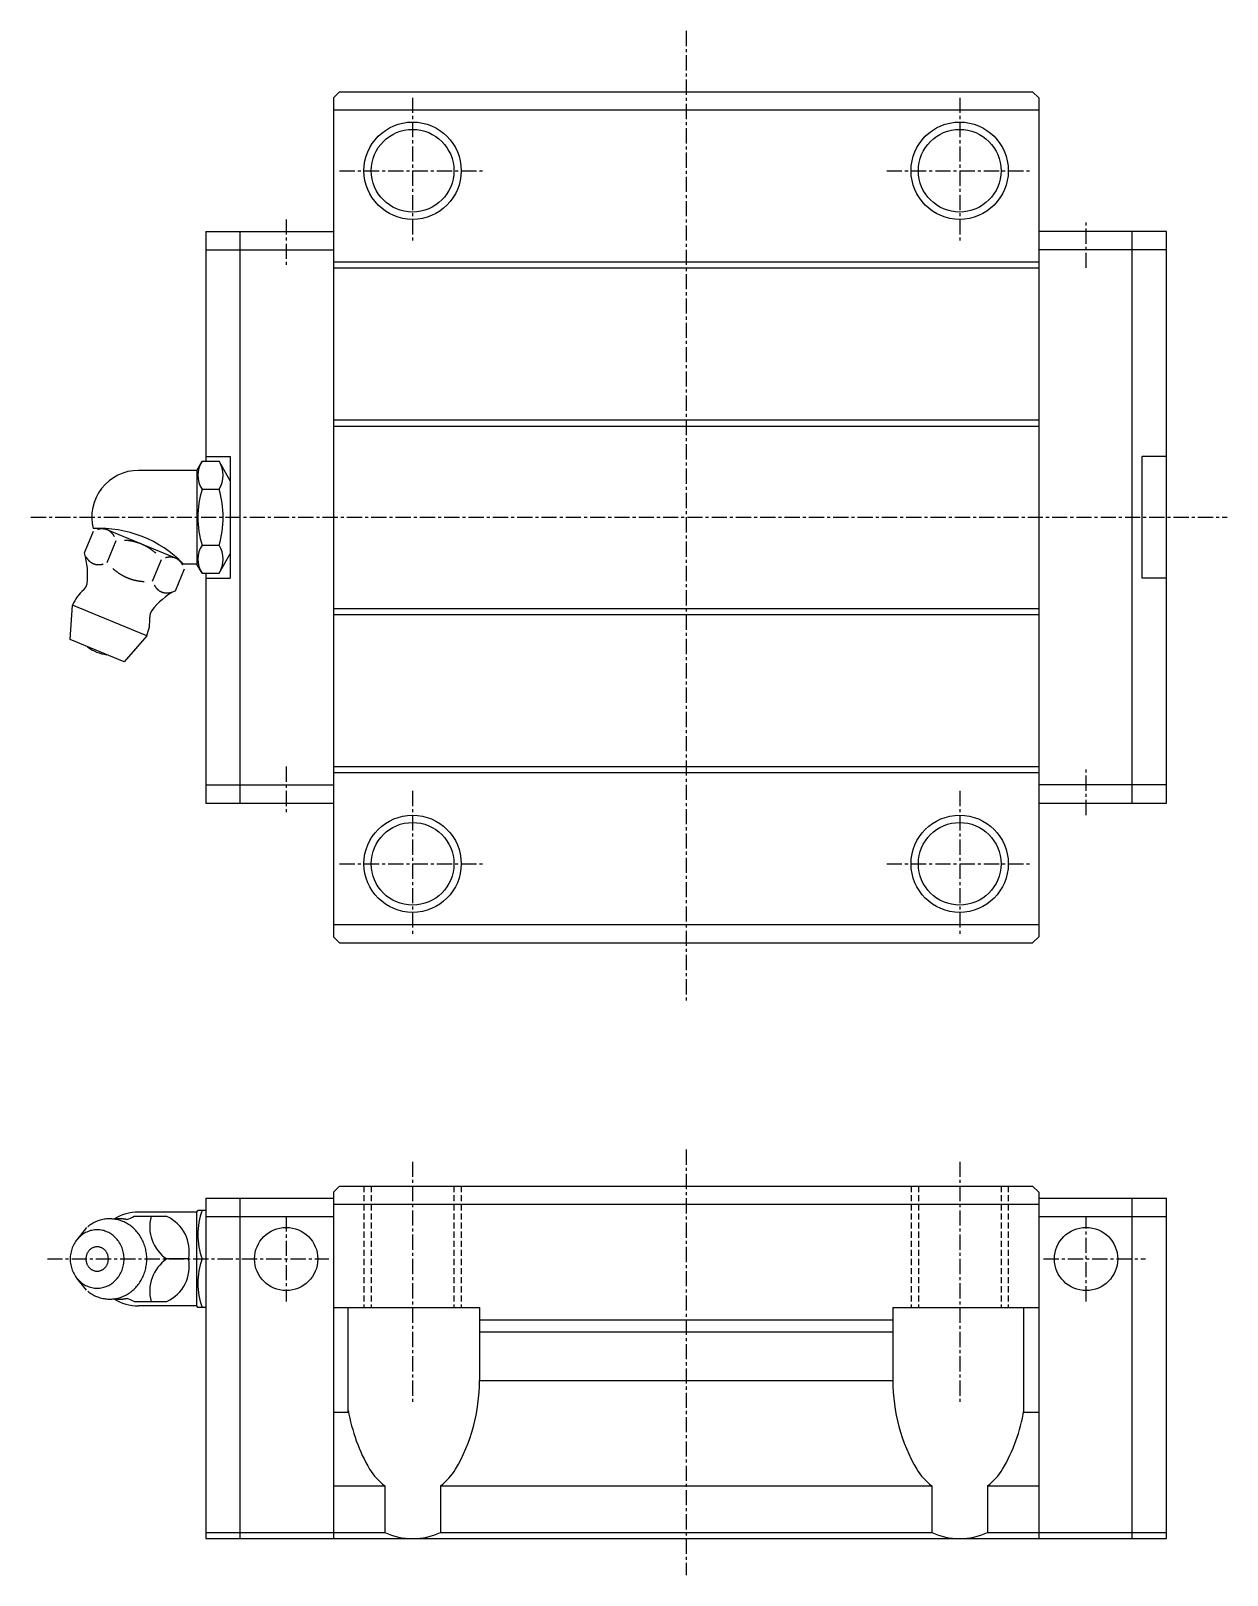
# Model space of a CAD drawing. Extents: x 10 to 219, y 10 to 161.
# Drawn here: x 120.6 to 219, y 34 to 161 of the extents above; entities that cross this region are included whole.
import ezdxf

# ---------------------------------------------------------------- set-up
doc = ezdxf.new("R2010")
doc.units = 0
doc.linetypes.add('CENTER', pattern=[2, 1.25, -0.25, 0.25, -0.25])
doc.linetypes.add('DASHED', pattern=[0.75, 0.5, -0.25])
doc.layers.get('0').update_dxf_attribs({"linetype": 'CONTINUOUS'})
doc.layers.add('CENTER', color=1, linetype='CENTER')

msp = doc.modelspace()

# ---------------------------------------------------------------- linework, layer by layer
at = {"color": 7, "linetype": 'CONTINUOUS'}
for p, q in [((145.5, 155.49996), (146.00004, 155.99998)), ((145.5, 155.49996), (145.5, 86.49998)), ((146.00004, 155.99998), (202.99992, 155.99998)), ((202.99992, 155.99998), (203.5, 155.49988)), ((203.5, 155.49988), (203.5, 86.50001)), ((145.5, 154.49998), (203.5, 154.49998)), ((135, 144.49998), (135, 125.59998)), ((135, 144.49998), (145.5, 144.49998)), ((137.79999, 144.49998), (137.79999, 97.49998)), ((213.99999, 144.49998), (203.49999, 144.49998)), ((211.2, 97.49998), (211.2, 144.49998)), ((213.99999, 97.49998), (213.99999, 144.49998)), ((135, 142.99998), (145.5, 142.99998)), ((213.99999, 142.99998), (203.49999, 142.99998)), ((145.5, 141.99998), (203.5, 141.99998)), ((145.5, 141.49998), (203.5, 141.49998)), ((145.5, 128.99998), (203.5, 128.99998)), ((145.5, 128.49998), (203.5, 128.49998)), ((135, 125.99998), (137, 125.99998)), ((137, 125.99998), (137, 115.99998)), ((213.99999, 125.99998), (211.99999, 125.99998)), ((211.99999, 115.99996), (211.99999, 125.99996)), ((134.24322, 124.84998), (129.4521, 124.84998)), ((134.24324, 124.84997), (134.67626, 125.59998)), ((134.24324, 124.84997), (134.24324, 117.14996)), ((134.67625, 125.59998), (136.07625, 125.59998)), ((137.00001, 123.99997), (136.07624, 125.59998)), ((134.67626, 123.29997), (136.07623, 123.29997)), ((124.99949, 118.06221), (125.74337, 119.8581)), ((132.77042, 117.51898), (126.6039, 120.07324)), ((126.87034, 117.28728), (127.61422, 119.08317)), ((134.67626, 118.69998), (136.07625, 118.69998)), ((130.61205, 115.73741), (131.35593, 117.5333)), ((134.24322, 117.14998), (133.14698, 117.14998)), ((134.67625, 116.39997), (134.24324, 117.14997)), ((136.07624, 116.39997), (137, 117.99998)), ((132.48291, 114.96248), (133.22679, 116.75837)), ((134.67624, 116.39998), (136.07625, 116.39998)), ((135, 116.39998), (135, 97.49998)), ((135, 115.99998), (137, 115.99998)), ((213.99999, 115.99998), (211.99999, 115.99998)), ((123.83436, 110.9377), (124.03611, 113.77659)), ((130.13371, 111.25087), (124.03611, 113.77658)), ((145.5, 113.49998), (203.5, 113.49998)), ((145.5, 112.99998), (203.5, 112.99998)), ((128.26898, 109.10081), (123.83436, 110.93769)), ((130.13371, 111.25088), (128.26898, 109.10082)), ((145.5, 100.49998), (203.5, 100.49998)), ((145.5, 99.99998), (203.5, 99.99998)), ((135, 98.99998), (145.5, 98.99998)), ((213.99999, 98.99998), (203.49999, 98.99998)), ((135, 97.49998), (145.5, 97.49998)), ((203.49999, 97.49996), (213.99999, 97.49996)), ((145.49997, 86.49999), (145.99999, 85.99999)), ((145.5, 87.49998), (203.5, 87.49998)), ((202.99996, 85.99999), (203.49996, 86.5)), ((146, 85.99998), (202.99996, 85.99998)), ((135.00002, 65), (135.00002, 37)), ((135.00002, 65), (145.5, 65)), ((137.80001, 65), (137.80001, 37)), ((145.49995, 65.49998), (145.99997, 65.99999)), ((145.5, 65.50001), (145.5, 37)), ((145.99997, 65.99998), (202.99997, 65.99998)), ((202.99996, 65.99999), (203.49995, 65.49999)), ((203.5, 65.49995), (203.5, 37)), ((203.5, 65), (213.99999, 65)), ((211.2, 37), (211.2, 65)), ((213.99999, 37), (213.99999, 65)), ((129.09892, 63.5074), (131.78337, 63.5074)), ((134.24322, 63.84998), (129.44791, 63.84998)), ((134.24322, 63.84999), (134.32983, 63.99999)), ((134.24322, 56.15), (134.24322, 63.84999)), ((135.00002, 64), (134.32983, 64)), ((135.00002, 63.5), (145.5, 63.5)), ((145.5, 64.49998), (203.5, 64.49998)), ((203.5, 63.5), (213.99999, 63.5)), ((125.18167, 62.57801), (124.37603, 61.57178)), ((133.57138, 60), (131.77553, 60)), ((134.67625, 60), (135.00002, 60)), ((125.18167, 57.42198), (124.37603, 58.42822)), ((129.09892, 56.4926), (131.78337, 56.4926)), ((134.24322, 56.14998), (129.4521, 56.14998)), ((134.32983, 56), (134.24322, 56.15)), ((135.00002, 56), (134.32983, 56)), ((145.5, 55.99998), (157.5, 55.99998)), ((146.70851, 47.40188), (146.70851, 55.99998)), ((157.5, 55.99998), (157.5, 49.99998)), ((191.5, 55.99998), (191.5, 49.99998)), ((191.5, 55.99998), (203.5, 55.99998)), ((202.2915, 47.40188), (202.2915, 55.99998)), ((157.5, 54.99998), (191.5, 54.99998)), ((157.5, 53.99998), (191.5, 53.99998)), ((157.5, 49.99998), (191.5, 49.99998)), ((145.5, 47.40188), (146.70851, 47.40188)), ((202.2915, 47.40188), (203.5, 47.40188)), ((145.5, 41.33999), (149.70839, 41.33999)), ((149.70839, 41.33999), (149.70839, 37.50001)), ((154.2916, 41.33999), (194.70839, 41.33999)), ((154.2916, 41.33999), (154.2916, 37.50001)), ((194.70839, 41.33999), (194.70839, 37.50001)), ((199.2916, 41.33999), (199.2916, 37.50001)), ((199.2916, 41.33999), (203.5, 41.33999)), ((135.00002, 37.5), (145.5, 37.5)), ((135.00002, 37), (145.5, 37)), ((145.5, 37.50001), (149.70839, 37.50001)), ((145.5, 37.00001), (203.5, 37.00001)), ((154.2916, 37.50001), (194.70839, 37.50001)), ((199.2916, 37.50001), (203.5, 37.50001)), ((203.5, 37.5), (213.99999, 37.5)), ((203.5, 37), (213.99999, 37))]:
    msp.add_line(p, q, dxfattribs=at)
at = {"color": 3, "linetype": 'DASHED'}
for p, q in [((148, 65.99998), (148, 55.99998)), ((148.6, 65.99998), (148.6, 55.99998)), ((155.4, 65.99998), (155.4, 55.99998)), ((156, 65.99998), (156, 55.99998)), ((193, 65.99998), (193, 55.99998)), ((193.6, 65.99998), (193.6, 55.99998)), ((200.4, 65.99998), (200.4, 55.99998)), ((201, 65.99998), (201, 55.99998))]:
    msp.add_line(p, q, dxfattribs=at)
at = {"color": 7, "linetype": 'CONTINUOUS'}
for points in [[(127.476, 119.406, 0), (127.469, 119.418, 0), (127.462, 119.43, 0), (127.455, 119.442, 0), (127.448, 119.454, 0), (127.441, 119.466, 0), (127.434, 119.477, 0), (127.426, 119.489, 0), (127.419, 119.5, 0), (127.411, 119.512, 0), (127.404, 119.523, 0), (127.396, 119.534, 0), (127.388, 119.545, 0), (127.38, 119.556, 0), (127.372, 119.567, 0), (127.364, 119.577, 0), (127.356, 119.588, 0), (127.348, 119.598, 0), (127.34, 119.609, 0), (127.331, 119.619, 0), (127.323, 119.629, 0), (127.314, 119.639, 0), (127.306, 119.649, 0), (127.297, 119.659, 0), (127.288, 119.669, 0), (127.28, 119.678, 0), (127.271, 119.688, 0), (127.262, 119.697, 0), (127.253, 119.706, 0), (127.244, 119.716, 0), (127.234, 119.725, 0), (127.225, 119.733, 0), (127.216, 119.742, 0), (127.206, 119.751, 0), (127.197, 119.759, 0), (127.187, 119.768, 0), (127.178, 119.776, 0), (127.168, 119.784, 0), (127.158, 119.792, 0), (127.148, 119.8, 0), (127.138, 119.808, 0), (127.128, 119.816, 0), (127.118, 119.823, 0), (127.108, 119.831, 0), (127.098, 119.838, 0), (127.088, 119.845, 0), (127.077, 119.852, 0), (127.067, 119.859, 0), (127.056, 119.866, 0), (127.046, 119.873, 0), (127.035, 119.88, 0), (127.025, 119.886, 0), (127.014, 119.892, 0), (127.003, 119.899, 0), (126.992, 119.905, 0), (126.982, 119.911, 0), (126.971, 119.916, 0), (126.96, 119.922, 0), (126.948, 119.928, 0), (126.937, 119.933, 0), (126.926, 119.939, 0), (126.915, 119.944, 0), (126.904, 119.949, 0), (126.892, 119.954, 0), (126.881, 119.959, 0), (126.869, 119.963, 0), (126.858, 119.968, 0), (126.846, 119.972, 0), (126.835, 119.976, 0), (126.823, 119.981, 0), (126.811, 119.985, 0), (126.8, 119.988, 0), (126.788, 119.992, 0), (126.776, 119.996, 0), (126.764, 119.999, 0), (126.752, 120.003, 0), (126.74, 120.006, 0), (126.728, 120.009, 0), (126.716, 120.012, 0), (126.704, 120.015, 0), (126.692, 120.017, 0), (126.679, 120.02, 0), (126.667, 120.022, 0), (126.655, 120.025, 0), (126.642, 120.027, 0), (126.63, 120.029, 0), (126.618, 120.031, 0), (126.605, 120.033, 0), (126.593, 120.034, 0), (126.58, 120.036, 0), (126.567, 120.037, 0), (126.555, 120.038, 0), (126.542, 120.039, 0), (126.529, 120.04, 0), (126.517, 120.041, 0), (126.504, 120.042, 0), (126.491, 120.042, 0), (126.478, 120.043, 0), (126.465, 120.043, 0), (126.453, 120.043, 0), (126.44, 120.043, 0), (126.427, 120.043, 0), (126.414, 120.043, 0), (126.401, 120.042, 0), (126.388, 120.042, 0), (126.375, 120.041, 0), (126.362, 120.04, 0), (126.349, 120.039, 0), (126.335, 120.038, 0), (126.322, 120.037, 0), (126.309, 120.036, 0), (126.296, 120.034, 0), (126.283, 120.033, 0), (126.27, 120.031, 0), (126.256, 120.029, 0), (126.243, 120.027, 0), (126.23, 120.025, 0), (126.216, 120.023, 0), (126.203, 120.02, 0), (126.19, 120.018, 0), (126.176, 120.015, 0), (126.163, 120.012, 0), (126.15, 120.009, 0), (126.136, 120.006, 0), (126.123, 120.003, 0), (126.11, 120, 0), (126.096, 119.996, 0), (126.083, 119.992, 0), (126.069, 119.989, 0)], [(130.881, 118.035, 0), (130.865, 118.05, 0), (130.848, 118.065, 0), (130.831, 118.08, 0), (130.814, 118.095, 0), (130.797, 118.11, 0), (130.779, 118.124, 0), (130.762, 118.139, 0), (130.745, 118.153, 0), (130.728, 118.168, 0), (130.71, 118.182, 0), (130.693, 118.196, 0), (130.675, 118.21, 0), (130.658, 118.224, 0), (130.64, 118.238, 0), (130.622, 118.252, 0), (130.604, 118.266, 0), (130.587, 118.279, 0), (130.569, 118.293, 0), (130.551, 118.306, 0), (130.533, 118.319, 0), (130.515, 118.333, 0), (130.497, 118.346, 0), (130.478, 118.359, 0), (130.46, 118.371, 0), (130.442, 118.384, 0), (130.424, 118.397, 0), (130.405, 118.409, 0), (130.387, 118.422, 0), (130.368, 118.434, 0), (130.35, 118.446, 0), (130.331, 118.458, 0), (130.312, 118.47, 0), (130.294, 118.482, 0), (130.275, 118.494, 0), (130.256, 118.506, 0), (130.237, 118.517, 0), (130.218, 118.529, 0), (130.199, 118.54, 0), (130.18, 118.551, 0), (130.161, 118.562, 0), (130.142, 118.573, 0), (130.123, 118.584, 0), (130.103, 118.595, 0), (130.084, 118.606, 0), (130.065, 118.616, 0), (130.045, 118.627, 0), (130.026, 118.637, 0), (130.006, 118.647, 0), (129.987, 118.657, 0), (129.967, 118.667, 0), (129.947, 118.677, 0), (129.928, 118.687, 0), (129.908, 118.697, 0), (129.888, 118.706, 0), (129.868, 118.716, 0), (129.848, 118.725, 0), (129.828, 118.734, 0), (129.808, 118.744, 0), (129.788, 118.753, 0), (129.768, 118.762, 0), (129.748, 118.77, 0), (129.728, 118.779, 0), (129.707, 118.788, 0), (129.687, 118.796, 0), (129.667, 118.804, 0), (129.646, 118.813, 0), (129.626, 118.821, 0), (129.606, 118.829, 0), (129.585, 118.837, 0), (129.564, 118.845, 0), (129.544, 118.852, 0), (129.523, 118.86, 0), (129.502, 118.867, 0), (129.482, 118.875, 0), (129.461, 118.882, 0), (129.44, 118.889, 0), (129.419, 118.896, 0), (129.398, 118.903, 0), (129.377, 118.91, 0), (129.356, 118.916, 0), (129.335, 118.923, 0), (129.314, 118.929, 0), (129.293, 118.936, 0), (129.272, 118.942, 0), (129.251, 118.948, 0), (129.229, 118.954, 0), (129.208, 118.96, 0), (129.187, 118.966, 0), (129.165, 118.971, 0), (129.144, 118.977, 0), (129.123, 118.982, 0), (129.101, 118.988, 0), (129.08, 118.993, 0), (129.058, 118.998, 0), (129.036, 119.003, 0), (129.015, 119.008, 0), (128.993, 119.012, 0), (128.971, 119.017, 0), (128.95, 119.022, 0), (128.928, 119.026, 0), (128.906, 119.03, 0), (128.884, 119.034, 0), (128.862, 119.038, 0), (128.84, 119.042, 0), (128.818, 119.046, 0), (128.796, 119.05, 0), (128.774, 119.053, 0), (128.752, 119.057, 0), (128.73, 119.06, 0), (128.708, 119.064, 0), (128.686, 119.067, 0), (128.664, 119.07, 0), (128.641, 119.073, 0), (128.619, 119.075, 0), (128.597, 119.078, 0), (128.574, 119.081, 0), (128.552, 119.083, 0), (128.53, 119.085, 0), (128.507, 119.087, 0), (128.485, 119.09, 0), (128.462, 119.092, 0), (128.44, 119.093, 0), (128.417, 119.095, 0), (128.395, 119.097, 0), (128.372, 119.098, 0), (128.349, 119.1, 0), (128.327, 119.101, 0), (128.304, 119.102, 0)], [(125.138, 117.739, 0), (125.145, 117.727, 0), (125.151, 117.715, 0), (125.158, 117.703, 0), (125.166, 117.691, 0), (125.173, 117.68, 0), (125.18, 117.668, 0), (125.187, 117.656, 0), (125.195, 117.645, 0), (125.202, 117.634, 0), (125.21, 117.622, 0), (125.218, 117.611, 0), (125.225, 117.6, 0), (125.233, 117.589, 0), (125.241, 117.579, 0), (125.249, 117.568, 0), (125.257, 117.557, 0), (125.266, 117.547, 0), (125.274, 117.537, 0), (125.282, 117.526, 0), (125.291, 117.516, 0), (125.299, 117.506, 0), (125.308, 117.496, 0), (125.316, 117.486, 0), (125.325, 117.477, 0), (125.334, 117.467, 0), (125.343, 117.458, 0), (125.352, 117.448, 0), (125.361, 117.439, 0), (125.37, 117.43, 0), (125.379, 117.421, 0), (125.389, 117.412, 0), (125.398, 117.403, 0), (125.407, 117.395, 0), (125.417, 117.386, 0), (125.426, 117.378, 0), (125.436, 117.369, 0), (125.446, 117.361, 0), (125.456, 117.353, 0), (125.465, 117.345, 0), (125.475, 117.337, 0), (125.485, 117.33, 0), (125.495, 117.322, 0), (125.506, 117.315, 0), (125.516, 117.307, 0), (125.526, 117.3, 0), (125.536, 117.293, 0), (125.547, 117.286, 0), (125.557, 117.279, 0), (125.568, 117.272, 0), (125.578, 117.266, 0), (125.589, 117.259, 0), (125.6, 117.253, 0), (125.61, 117.247, 0), (125.621, 117.241, 0), (125.632, 117.235, 0), (125.643, 117.229, 0), (125.654, 117.223, 0), (125.665, 117.218, 0), (125.676, 117.212, 0), (125.688, 117.207, 0), (125.699, 117.202, 0), (125.71, 117.197, 0), (125.721, 117.192, 0), (125.733, 117.187, 0), (125.744, 117.182, 0), (125.756, 117.178, 0), (125.767, 117.173, 0), (125.779, 117.169, 0), (125.791, 117.165, 0), (125.802, 117.161, 0), (125.814, 117.157, 0), (125.826, 117.153, 0), (125.838, 117.15, 0), (125.85, 117.146, 0), (125.862, 117.143, 0), (125.874, 117.139, 0), (125.886, 117.136, 0), (125.898, 117.133, 0), (125.91, 117.131, 0), (125.922, 117.128, 0), (125.934, 117.125, 0), (125.947, 117.123, 0), (125.959, 117.121, 0), (125.971, 117.118, 0), (125.984, 117.116, 0), (125.996, 117.115, 0), (126.009, 117.113, 0), (126.021, 117.111, 0), (126.034, 117.11, 0), (126.046, 117.108, 0), (126.059, 117.107, 0), (126.072, 117.106, 0), (126.084, 117.105, 0), (126.097, 117.104, 0), (126.11, 117.104, 0), (126.123, 117.103, 0), (126.135, 117.103, 0), (126.148, 117.102, 0), (126.161, 117.102, 0), (126.174, 117.102, 0), (126.187, 117.102, 0), (126.2, 117.103, 0), (126.213, 117.103, 0), (126.226, 117.104, 0), (126.239, 117.104, 0), (126.252, 117.105, 0), (126.265, 117.106, 0), (126.278, 117.107, 0), (126.291, 117.108, 0), (126.305, 117.11, 0), (126.318, 117.111, 0), (126.331, 117.113, 0), (126.344, 117.114, 0), (126.357, 117.116, 0), (126.371, 117.118, 0), (126.384, 117.12, 0), (126.397, 117.123, 0), (126.411, 117.125, 0), (126.424, 117.128, 0), (126.437, 117.13, 0), (126.451, 117.133, 0), (126.464, 117.136, 0), (126.477, 117.139, 0), (126.491, 117.142, 0), (126.504, 117.146, 0), (126.517, 117.149, 0), (126.531, 117.153, 0), (126.544, 117.157, 0)], [(133.089, 117.081, 0), (133.082, 117.093, 0), (133.075, 117.105, 0), (133.068, 117.117, 0), (133.061, 117.129, 0), (133.054, 117.141, 0), (133.046, 117.153, 0), (133.039, 117.164, 0), (133.031, 117.176, 0), (133.024, 117.187, 0), (133.016, 117.198, 0), (133.009, 117.209, 0), (133.001, 117.22, 0), (132.993, 117.231, 0), (132.985, 117.242, 0), (132.977, 117.253, 0), (132.969, 117.263, 0), (132.961, 117.274, 0), (132.952, 117.284, 0), (132.944, 117.294, 0), (132.936, 117.304, 0), (132.927, 117.315, 0), (132.918, 117.324, 0), (132.91, 117.334, 0), (132.901, 117.344, 0), (132.892, 117.354, 0), (132.883, 117.363, 0), (132.874, 117.372, 0), (132.865, 117.382, 0), (132.856, 117.391, 0), (132.847, 117.4, 0), (132.838, 117.409, 0), (132.828, 117.417, 0), (132.819, 117.426, 0), (132.809, 117.435, 0), (132.8, 117.443, 0), (132.79, 117.451, 0), (132.78, 117.46, 0), (132.771, 117.468, 0), (132.761, 117.476, 0), (132.751, 117.483, 0), (132.741, 117.491, 0), (132.731, 117.499, 0), (132.721, 117.506, 0), (132.71, 117.513, 0), (132.7, 117.521, 0), (132.69, 117.528, 0), (132.679, 117.535, 0), (132.669, 117.541, 0), (132.659, 117.548, 0), (132.648, 117.555, 0), (132.637, 117.561, 0), (132.627, 117.568, 0), (132.616, 117.574, 0), (132.605, 117.58, 0), (132.594, 117.586, 0), (132.583, 117.592, 0), (132.572, 117.597, 0), (132.561, 117.603, 0), (132.55, 117.608, 0), (132.539, 117.614, 0), (132.527, 117.619, 0), (132.516, 117.624, 0), (132.505, 117.629, 0), (132.493, 117.634, 0), (132.482, 117.638, 0), (132.47, 117.643, 0), (132.459, 117.647, 0), (132.447, 117.652, 0), (132.436, 117.656, 0), (132.424, 117.66, 0), (132.412, 117.664, 0), (132.4, 117.667, 0), (132.388, 117.671, 0), (132.377, 117.675, 0), (132.365, 117.678, 0), (132.353, 117.681, 0), (132.341, 117.684, 0), (132.328, 117.687, 0), (132.316, 117.69, 0), (132.304, 117.693, 0), (132.292, 117.695, 0), (132.28, 117.698, 0), (132.267, 117.7, 0), (132.255, 117.702, 0), (132.243, 117.704, 0), (132.23, 117.706, 0), (132.218, 117.708, 0), (132.205, 117.709, 0), (132.193, 117.711, 0), (132.18, 117.712, 0), (132.167, 117.713, 0), (132.155, 117.715, 0), (132.142, 117.715, 0), (132.129, 117.716, 0), (132.117, 117.717, 0), (132.104, 117.718, 0), (132.091, 117.718, 0), (132.078, 117.718, 0), (132.065, 117.718, 0), (132.052, 117.718, 0), (132.039, 117.718, 0), (132.026, 117.718, 0), (132.013, 117.718, 0), (132, 117.717, 0), (131.987, 117.716, 0), (131.974, 117.716, 0), (131.961, 117.715, 0), (131.948, 117.714, 0), (131.935, 117.712, 0), (131.922, 117.711, 0), (131.909, 117.709, 0), (131.895, 117.708, 0), (131.882, 117.706, 0), (131.869, 117.704, 0), (131.856, 117.702, 0), (131.842, 117.7, 0), (131.829, 117.698, 0), (131.816, 117.695, 0), (131.802, 117.693, 0), (131.789, 117.69, 0), (131.776, 117.687, 0), (131.762, 117.684, 0), (131.749, 117.681, 0), (131.736, 117.678, 0), (131.722, 117.675, 0), (131.709, 117.671, 0), (131.695, 117.668, 0), (131.682, 117.664, 0)], [(127.345, 116.786, 0), (127.362, 116.771, 0), (127.379, 116.756, 0), (127.396, 116.741, 0), (127.413, 116.726, 0), (127.43, 116.711, 0), (127.447, 116.696, 0), (127.464, 116.682, 0), (127.481, 116.667, 0), (127.499, 116.653, 0), (127.516, 116.638, 0), (127.534, 116.624, 0), (127.551, 116.61, 0), (127.569, 116.596, 0), (127.586, 116.582, 0), (127.604, 116.568, 0), (127.622, 116.555, 0), (127.64, 116.541, 0), (127.658, 116.528, 0), (127.676, 116.514, 0), (127.694, 116.501, 0), (127.712, 116.488, 0), (127.73, 116.475, 0), (127.748, 116.462, 0), (127.766, 116.449, 0), (127.784, 116.436, 0), (127.803, 116.424, 0), (127.821, 116.411, 0), (127.84, 116.399, 0), (127.858, 116.387, 0), (127.877, 116.374, 0), (127.895, 116.362, 0), (127.914, 116.35, 0), (127.933, 116.338, 0), (127.952, 116.327, 0), (127.97, 116.315, 0), (127.989, 116.304, 0), (128.008, 116.292, 0), (128.027, 116.281, 0), (128.046, 116.27, 0), (128.065, 116.258, 0), (128.085, 116.247, 0), (128.104, 116.236, 0), (128.123, 116.226, 0), (128.142, 116.215, 0), (128.162, 116.204, 0), (128.181, 116.194, 0), (128.201, 116.184, 0), (128.22, 116.173, 0), (128.24, 116.163, 0), (128.259, 116.153, 0), (128.279, 116.143, 0), (128.299, 116.133, 0), (128.318, 116.124, 0), (128.338, 116.114, 0), (128.358, 116.105, 0), (128.378, 116.095, 0), (128.398, 116.086, 0), (128.418, 116.077, 0), (128.438, 116.068, 0), (128.458, 116.059, 0), (128.478, 116.05, 0), (128.499, 116.042, 0), (128.519, 116.033, 0), (128.539, 116.024, 0), (128.559, 116.016, 0), (128.58, 116.008, 0), (128.6, 116, 0), (128.621, 115.992, 0), (128.641, 115.984, 0), (128.662, 115.976, 0), (128.682, 115.968, 0), (128.703, 115.961, 0), (128.724, 115.953, 0), (128.745, 115.946, 0), (128.765, 115.939, 0), (128.786, 115.932, 0), (128.807, 115.925, 0), (128.828, 115.918, 0), (128.849, 115.911, 0), (128.87, 115.904, 0), (128.891, 115.898, 0), (128.912, 115.891, 0), (128.933, 115.885, 0), (128.954, 115.879, 0), (128.976, 115.873, 0), (128.997, 115.867, 0), (129.018, 115.861, 0), (129.04, 115.855, 0), (129.061, 115.849, 0), (129.082, 115.844, 0), (129.104, 115.838, 0), (129.125, 115.833, 0), (129.147, 115.828, 0), (129.168, 115.823, 0), (129.19, 115.818, 0), (129.212, 115.813, 0), (129.233, 115.808, 0), (129.255, 115.804, 0), (129.277, 115.799, 0), (129.299, 115.795, 0), (129.32, 115.79, 0), (129.342, 115.786, 0), (129.364, 115.782, 0), (129.386, 115.778, 0), (129.408, 115.774, 0), (129.43, 115.771, 0), (129.452, 115.767, 0), (129.474, 115.764, 0), (129.496, 115.76, 0), (129.518, 115.757, 0), (129.541, 115.754, 0), (129.563, 115.751, 0), (129.585, 115.748, 0), (129.607, 115.745, 0), (129.63, 115.743, 0), (129.652, 115.74, 0), (129.674, 115.738, 0), (129.697, 115.735, 0), (129.719, 115.733, 0), (129.741, 115.731, 0), (129.764, 115.729, 0), (129.786, 115.727, 0), (129.809, 115.725, 0), (129.832, 115.724, 0), (129.854, 115.722, 0), (129.877, 115.721, 0), (129.899, 115.72, 0), (129.922, 115.718, 0)], [(130.75, 115.415, 0), (130.757, 115.402, 0), (130.764, 115.39, 0), (130.771, 115.378, 0), (130.778, 115.367, 0), (130.785, 115.355, 0), (130.793, 115.343, 0), (130.8, 115.332, 0), (130.807, 115.32, 0), (130.815, 115.309, 0), (130.823, 115.298, 0), (130.83, 115.287, 0), (130.838, 115.276, 0), (130.846, 115.265, 0), (130.854, 115.254, 0), (130.862, 115.243, 0), (130.87, 115.233, 0), (130.878, 115.222, 0), (130.886, 115.212, 0), (130.895, 115.201, 0), (130.903, 115.191, 0), (130.912, 115.181, 0), (130.92, 115.171, 0), (130.929, 115.162, 0), (130.938, 115.152, 0), (130.947, 115.142, 0), (130.956, 115.133, 0), (130.965, 115.123, 0), (130.974, 115.114, 0), (130.983, 115.105, 0), (130.992, 115.096, 0), (131.001, 115.087, 0), (131.011, 115.078, 0), (131.02, 115.07, 0), (131.029, 115.061, 0), (131.039, 115.053, 0), (131.049, 115.044, 0), (131.058, 115.036, 0), (131.068, 115.028, 0), (131.078, 115.02, 0), (131.088, 115.012, 0), (131.098, 115.005, 0), (131.108, 114.997, 0), (131.118, 114.99, 0), (131.128, 114.982, 0), (131.139, 114.975, 0), (131.149, 114.968, 0), (131.159, 114.961, 0), (131.17, 114.954, 0), (131.18, 114.948, 0), (131.191, 114.941, 0), (131.202, 114.935, 0), (131.212, 114.928, 0), (131.223, 114.922, 0), (131.234, 114.916, 0), (131.245, 114.91, 0), (131.256, 114.904, 0), (131.267, 114.898, 0), (131.278, 114.893, 0), (131.289, 114.887, 0), (131.3, 114.882, 0), (131.311, 114.877, 0), (131.323, 114.872, 0), (131.334, 114.867, 0), (131.345, 114.862, 0), (131.357, 114.857, 0), (131.368, 114.853, 0), (131.38, 114.848, 0), (131.392, 114.844, 0), (131.403, 114.84, 0), (131.415, 114.836, 0), (131.427, 114.832, 0), (131.439, 114.828, 0), (131.45, 114.825, 0), (131.462, 114.821, 0), (131.474, 114.818, 0), (131.486, 114.815, 0), (131.498, 114.812, 0), (131.51, 114.809, 0), (131.523, 114.806, 0), (131.535, 114.803, 0), (131.547, 114.801, 0), (131.559, 114.798, 0), (131.572, 114.796, 0), (131.584, 114.794, 0), (131.596, 114.792, 0), (131.609, 114.79, 0), (131.621, 114.788, 0), (131.634, 114.786, 0), (131.646, 114.785, 0), (131.659, 114.784, 0), (131.671, 114.782, 0), (131.684, 114.781, 0), (131.697, 114.78, 0), (131.71, 114.779, 0), (131.722, 114.779, 0), (131.735, 114.778, 0), (131.748, 114.778, 0), (131.761, 114.778, 0), (131.774, 114.777, 0), (131.787, 114.777, 0), (131.8, 114.778, 0), (131.812, 114.778, 0), (131.825, 114.778, 0), (131.838, 114.779, 0), (131.852, 114.779, 0), (131.865, 114.78, 0), (131.878, 114.781, 0), (131.891, 114.782, 0), (131.904, 114.783, 0), (131.917, 114.785, 0), (131.93, 114.786, 0), (131.944, 114.788, 0), (131.957, 114.79, 0), (131.97, 114.792, 0), (131.983, 114.794, 0), (131.997, 114.796, 0), (132.01, 114.798, 0), (132.023, 114.8, 0), (132.036, 114.803, 0), (132.05, 114.806, 0), (132.063, 114.808, 0), (132.076, 114.811, 0), (132.09, 114.814, 0), (132.103, 114.818, 0), (132.117, 114.821, 0), (132.13, 114.825, 0), (132.143, 114.828, 0), (132.157, 114.832, 0)], [(126.052, 57.6, 0), (126.16, 57.6029, 0), (126.269, 57.6116, 0), (126.377, 57.626, 0), (126.484, 57.6461, 0), (126.59, 57.6719, 0), (126.695, 57.7033, 0), (126.799, 57.7403, 0), (126.9, 57.7827, 0), (127, 57.8304, 0), (127.097, 57.8834, 0), (127.192, 57.9415, 0), (127.284, 58.0045, 0), (127.373, 58.0723, 0), (127.458, 58.1448, 0), (127.541, 58.2217, 0), (127.62, 58.3029, 0), (127.695, 58.3883, 0), (127.766, 58.4775, 0), (127.833, 58.5703, 0), (127.895, 58.6666, 0), (127.954, 58.7662, 0), (128.007, 58.8686, 0), (128.056, 58.9739, 0), (128.1, 59.0816, 0), (128.139, 59.1915, 0), (128.174, 59.3033, 0), (128.203, 59.4168, 0), (128.226, 59.5318, 0), (128.245, 59.6478, 0), (128.258, 59.7648, 0), (128.266, 59.8822, 0), (128.269, 60, 0), (128.266, 60.1178, 0), (128.258, 60.2352, 0), (128.245, 60.3522, 0), (128.226, 60.4682, 0), (128.203, 60.5832, 0), (128.174, 60.6967, 0), (128.139, 60.8085, 0), (128.1, 60.9184, 0), (128.056, 61.0261, 0), (128.007, 61.1314, 0), (127.954, 61.2338, 0), (127.895, 61.3334, 0), (127.833, 61.4297, 0), (127.766, 61.5225, 0), (127.695, 61.6117, 0), (127.62, 61.6971, 0), (127.541, 61.7783, 0), (127.458, 61.8552, 0), (127.373, 61.9277, 0), (127.284, 61.9955, 0), (127.192, 62.0585, 0), (127.097, 62.1166, 0), (127, 62.1696, 0), (126.9, 62.2173, 0), (126.799, 62.2597, 0), (126.695, 62.2967, 0), (126.59, 62.3281, 0), (126.484, 62.3539, 0), (126.377, 62.374, 0), (126.269, 62.3884, 0), (126.16, 62.3971, 0), (126.052, 62.4, 0), (125.943, 62.3971, 0), (125.834, 62.3884, 0), (125.726, 62.374, 0), (125.619, 62.3539, 0), (125.513, 62.3281, 0), (125.408, 62.2967, 0), (125.305, 62.2597, 0), (125.203, 62.2173, 0), (125.104, 62.1696, 0), (125.006, 62.1166, 0), (124.912, 62.0585, 0), (124.82, 61.9955, 0), (124.731, 61.9277, 0), (124.645, 61.8552, 0), (124.563, 61.7783, 0), (124.484, 61.6971, 0), (124.409, 61.6117, 0), (124.338, 61.5225, 0), (124.271, 61.4297, 0), (124.208, 61.3334, 0), (124.15, 61.2338, 0), (124.096, 61.1314, 0), (124.047, 61.0261, 0), (124.003, 60.9184, 0), (123.964, 60.8085, 0), (123.93, 60.6967, 0), (123.901, 60.5832, 0), (123.877, 60.4682, 0), (123.858, 60.3522, 0), (123.845, 60.2352, 0), (123.837, 60.1178, 0), (123.834, 60, 0), (123.837, 59.8822, 0), (123.845, 59.7648, 0), (123.858, 59.6478, 0), (123.877, 59.5318, 0), (123.901, 59.4168, 0), (123.93, 59.3033, 0), (123.964, 59.1915, 0), (124.003, 59.0816, 0), (124.047, 58.9739, 0), (124.096, 58.8686, 0), (124.15, 58.7662, 0), (124.208, 58.6666, 0), (124.271, 58.5703, 0), (124.338, 58.4775, 0), (124.409, 58.3883, 0), (124.484, 58.3029, 0), (124.563, 58.2217, 0), (124.645, 58.1448, 0), (124.731, 58.0723, 0), (124.82, 58.0045, 0), (124.912, 57.9415, 0), (125.006, 57.8834, 0), (125.104, 57.8304, 0), (125.203, 57.7827, 0), (125.305, 57.7403, 0), (125.408, 57.7033, 0), (125.513, 57.6719, 0), (125.619, 57.6461, 0), (125.726, 57.626, 0), (125.834, 57.6116, 0), (125.943, 57.6029, 0), (126.052, 57.6, 0)], [(125.274, 57.3451, 0), (125.36, 57.2791, 0), (125.447, 57.2164, 0), (125.537, 57.1569, 0), (125.629, 57.1009, 0), (125.722, 57.0482, 0), (125.817, 56.9991, 0), (125.913, 56.9536, 0), (126.011, 56.9117, 0), (126.11, 56.8734, 0), (126.21, 56.8389, 0), (126.311, 56.8081, 0), (126.413, 56.7811, 0), (126.516, 56.758, 0), (126.62, 56.7387, 0), (126.724, 56.7232, 0), (126.828, 56.7117, 0), (126.933, 56.7041, 0), (127.038, 56.7004, 0), (127.143, 56.7006, 0), (127.248, 56.7048, 0), (127.353, 56.7128, 0), (127.458, 56.7248, 0), (127.562, 56.7406, 0), (127.665, 56.7604, 0), (127.768, 56.784, 0), (127.87, 56.8114, 0), (127.971, 56.8426, 0), (128.071, 56.8775, 0), (128.17, 56.9162, 0), (128.268, 56.9585, 0), (128.364, 57.0045, 0), (128.459, 57.054, 0), (128.552, 57.107, 0), (128.643, 57.1634, 0), (128.732, 57.2233, 0), (128.82, 57.2864, 0), (128.905, 57.3527, 0), (128.988, 57.4222, 0), (129.069, 57.4948, 0), (129.148, 57.5703, 0), (129.224, 57.6488, 0), (129.298, 57.73, 0), (129.369, 57.8139, 0), (129.437, 57.9004, 0), (129.503, 57.9894, 0), (129.565, 58.0809, 0), (129.625, 58.1745, 0), (129.681, 58.2704, 0), (129.735, 58.3683, 0), (129.785, 58.4682, 0), (129.833, 58.5698, 0), (129.876, 58.6732, 0), (129.917, 58.7782, 0), (129.954, 58.8846, 0), (129.988, 58.9923, 0), (130.018, 59.1012, 0), (130.045, 59.2112, 0), (130.069, 59.3221, 0), (130.089, 59.4339, 0), (130.105, 59.5463, 0), (130.117, 59.6593, 0), (130.126, 59.7726, 0), (130.132, 59.8862, 0), (130.134, 60, 0), (130.132, 60.1138, 0), (130.126, 60.2274, 0), (130.117, 60.3407, 0), (130.105, 60.4537, 0), (130.089, 60.5661, 0), (130.069, 60.6779, 0), (130.045, 60.7888, 0), (130.018, 60.8988, 0), (129.988, 61.0077, 0), (129.954, 61.1154, 0), (129.917, 61.2218, 0), (129.876, 61.3268, 0), (129.833, 61.4302, 0), (129.785, 61.5318, 0), (129.735, 61.6317, 0), (129.681, 61.7296, 0), (129.625, 61.8255, 0), (129.565, 61.9191, 0), (129.503, 62.0106, 0), (129.437, 62.0996, 0), (129.369, 62.1861, 0), (129.298, 62.27, 0), (129.224, 62.3512, 0), (129.148, 62.4297, 0), (129.069, 62.5052, 0), (128.988, 62.5778, 0), (128.905, 62.6473, 0), (128.82, 62.7136, 0), (128.732, 62.7767, 0), (128.643, 62.8366, 0), (128.552, 62.893, 0), (128.459, 62.946, 0), (128.364, 62.9955, 0), (128.268, 63.0415, 0), (128.17, 63.0838, 0), (128.071, 63.1225, 0), (127.971, 63.1574, 0), (127.87, 63.1886, 0), (127.768, 63.216, 0), (127.665, 63.2396, 0), (127.562, 63.2594, 0), (127.458, 63.2752, 0), (127.353, 63.2872, 0), (127.248, 63.2952, 0), (127.143, 63.2994, 0), (127.038, 63.2996, 0), (126.933, 63.2959, 0), (126.828, 63.2883, 0), (126.724, 63.2768, 0), (126.62, 63.2613, 0), (126.516, 63.242, 0), (126.413, 63.2189, 0), (126.311, 63.1919, 0), (126.21, 63.1611, 0), (126.11, 63.1266, 0), (126.011, 63.0883, 0), (125.913, 63.0464, 0), (125.817, 63.0009, 0), (125.722, 62.9518, 0), (125.629, 62.8991, 0), (125.537, 62.8431, 0), (125.447, 62.7836, 0), (125.36, 62.7209, 0), (125.274, 62.6549, 0)], [(128.459, 63.2527, 0), (128.452, 63.254, 0), (128.445, 63.2553, 0), (128.438, 63.2566, 0), (128.431, 63.2578, 0), (128.424, 63.259, 0), (128.416, 63.2602, 0), (128.409, 63.2614, 0), (128.402, 63.2626, 0), (128.395, 63.2637, 0), (128.388, 63.2649, 0), (128.381, 63.266, 0), (128.374, 63.2671, 0), (128.367, 63.2682, 0), (128.36, 63.2692, 0), (128.353, 63.2703, 0), (128.346, 63.2713, 0), (128.339, 63.2723, 0), (128.332, 63.2733, 0), (128.324, 63.2743, 0), (128.317, 63.2752, 0), (128.31, 63.2762, 0), (128.303, 63.2771, 0), (128.296, 63.278, 0), (128.289, 63.2789, 0), (128.282, 63.2798, 0), (128.275, 63.2806, 0), (128.268, 63.2814, 0), (128.26, 63.2822, 0), (128.253, 63.283, 0), (128.246, 63.2838, 0), (128.239, 63.2846, 0), (128.232, 63.2853, 0), (128.225, 63.286, 0), (128.218, 63.2867, 0), (128.211, 63.2874, 0), (128.203, 63.2881, 0), (128.196, 63.2887, 0), (128.189, 63.2894, 0), (128.182, 63.29, 0), (128.175, 63.2906, 0), (128.168, 63.2911, 0), (128.161, 63.2917, 0), (128.154, 63.2922, 0), (128.146, 63.2928, 0), (128.139, 63.2933, 0), (128.132, 63.2937, 0), (128.125, 63.2942, 0), (128.118, 63.2947, 0), (128.111, 63.2951, 0), (128.104, 63.2955, 0), (128.096, 63.2959, 0), (128.089, 63.2963, 0), (128.082, 63.2966, 0), (128.075, 63.297, 0), (128.068, 63.2973, 0), (128.061, 63.2976, 0), (128.054, 63.2979, 0), (128.046, 63.2982, 0), (128.039, 63.2984, 0), (128.032, 63.2986, 0), (128.025, 63.2989, 0), (128.018, 63.299, 0), (128.011, 63.2992, 0), (128.004, 63.2994, 0), (127.996, 63.2995, 0), (127.989, 63.2996, 0), (127.982, 63.2997, 0), (127.975, 63.2998, 0), (127.968, 63.2999, 0), (127.961, 63.3, 0), (127.953, 63.3, 0), (127.946, 63.3, 0), (127.939, 63.3, 0), (127.932, 63.3, 0), (127.925, 63.2999, 0), (127.918, 63.2999, 0), (127.911, 63.2998, 0), (127.903, 63.2997, 0), (127.896, 63.2996, 0), (127.889, 63.2995, 0), (127.882, 63.2993, 0), (127.875, 63.2991, 0), (127.868, 63.2989, 0), (127.86, 63.2987, 0), (127.853, 63.2985, 0), (127.846, 63.2983, 0), (127.839, 63.298, 0), (127.832, 63.2977, 0), (127.825, 63.2974, 0), (127.818, 63.2971, 0), (127.81, 63.2968, 0), (127.803, 63.2965, 0), (127.796, 63.2961, 0), (127.789, 63.2957, 0), (127.782, 63.2953, 0), (127.775, 63.2949, 0), (127.768, 63.2944, 0), (127.76, 63.294, 0), (127.753, 63.2935, 0), (127.746, 63.293, 0), (127.739, 63.2925, 0), (127.732, 63.292, 0), (127.725, 63.2914, 0), (127.718, 63.2908, 0), (127.71, 63.2903, 0), (127.703, 63.2897, 0), (127.696, 63.289, 0), (127.689, 63.2884, 0), (127.682, 63.2877, 0), (127.675, 63.2871, 0), (127.668, 63.2864, 0), (127.661, 63.2857, 0), (127.653, 63.2849, 0), (127.646, 63.2842, 0), (127.639, 63.2834, 0), (127.632, 63.2826, 0), (127.625, 63.2818, 0), (127.618, 63.281, 0), (127.611, 63.2802, 0), (127.604, 63.2793, 0), (127.597, 63.2784, 0), (127.589, 63.2775, 0), (127.582, 63.2766, 0), (127.575, 63.2757, 0), (127.568, 63.2748, 0), (127.561, 63.2738, 0), (127.554, 63.2728, 0), (127.547, 63.2718, 0)], [(126.052, 59, 0), (126.097, 59.0012, 0), (126.142, 59.0048, 0), (126.187, 59.0108, 0), (126.232, 59.0192, 0), (126.276, 59.03, 0), (126.32, 59.0431, 0), (126.363, 59.0585, 0), (126.405, 59.0761, 0), (126.447, 59.096, 0), (126.487, 59.1181, 0), (126.527, 59.1423, 0), (126.565, 59.1685, 0), (126.602, 59.1968, 0), (126.638, 59.227, 0), (126.672, 59.2591, 0), (126.705, 59.2929, 0), (126.736, 59.3284, 0), (126.766, 59.3656, 0), (126.794, 59.4043, 0), (126.82, 59.4444, 0), (126.844, 59.4859, 0), (126.866, 59.5286, 0), (126.887, 59.5724, 0), (126.905, 59.6173, 0), (126.922, 59.6631, 0), (126.936, 59.7097, 0), (126.948, 59.757, 0), (126.958, 59.8049, 0), (126.966, 59.8533, 0), (126.971, 59.902, 0), (126.974, 59.9509, 0), (126.976, 60, 0), (126.974, 60.0491, 0), (126.971, 60.098, 0), (126.966, 60.1467, 0), (126.958, 60.1951, 0), (126.948, 60.243, 0), (126.936, 60.2903, 0), (126.922, 60.3369, 0), (126.905, 60.3827, 0), (126.887, 60.4276, 0), (126.866, 60.4714, 0), (126.844, 60.5141, 0), (126.82, 60.5556, 0), (126.794, 60.5957, 0), (126.766, 60.6344, 0), (126.736, 60.6716, 0), (126.705, 60.7071, 0), (126.672, 60.7409, 0), (126.638, 60.773, 0), (126.602, 60.8032, 0), (126.565, 60.8315, 0), (126.527, 60.8577, 0), (126.487, 60.8819, 0), (126.447, 60.904, 0), (126.405, 60.9239, 0), (126.363, 60.9415, 0), (126.32, 60.9569, 0), (126.276, 60.97, 0), (126.232, 60.9808, 0), (126.187, 60.9892, 0), (126.142, 60.9952, 0), (126.097, 60.9988, 0), (126.052, 61, 0), (126.006, 60.9988, 0), (125.961, 60.9952, 0), (125.916, 60.9892, 0), (125.871, 60.9808, 0), (125.827, 60.97, 0), (125.783, 60.9569, 0), (125.74, 60.9415, 0), (125.698, 60.9239, 0), (125.657, 60.904, 0), (125.616, 60.8819, 0), (125.577, 60.8577, 0), (125.538, 60.8315, 0), (125.501, 60.8032, 0), (125.466, 60.773, 0), (125.431, 60.7409, 0), (125.398, 60.7071, 0), (125.367, 60.6716, 0), (125.338, 60.6344, 0), (125.31, 60.5957, 0), (125.283, 60.5556, 0), (125.259, 60.5141, 0), (125.237, 60.4714, 0), (125.216, 60.4276, 0), (125.198, 60.3827, 0), (125.182, 60.3369, 0), (125.168, 60.2903, 0), (125.155, 60.243, 0), (125.146, 60.1951, 0), (125.138, 60.1467, 0), (125.132, 60.098, 0), (125.129, 60.0491, 0), (125.128, 60, 0), (125.129, 59.9509, 0), (125.132, 59.902, 0), (125.138, 59.8533, 0), (125.146, 59.8049, 0), (125.155, 59.757, 0), (125.168, 59.7097, 0), (125.182, 59.6631, 0), (125.198, 59.6173, 0), (125.216, 59.5724, 0), (125.237, 59.5286, 0), (125.259, 59.4859, 0), (125.283, 59.4444, 0), (125.31, 59.4043, 0), (125.338, 59.3656, 0), (125.367, 59.3284, 0), (125.398, 59.2929, 0), (125.431, 59.2591, 0), (125.466, 59.227, 0), (125.501, 59.1968, 0), (125.538, 59.1685, 0), (125.577, 59.1423, 0), (125.616, 59.1181, 0), (125.657, 59.096, 0), (125.698, 59.0761, 0), (125.74, 59.0585, 0), (125.783, 59.0431, 0), (125.827, 59.03, 0), (125.871, 59.0192, 0), (125.916, 59.0108, 0), (125.961, 59.0048, 0), (126.006, 59.0012, 0), (126.052, 59, 0)], [(127.547, 56.7282, 0), (127.554, 56.7272, 0), (127.561, 56.7262, 0), (127.568, 56.7252, 0), (127.575, 56.7243, 0), (127.582, 56.7234, 0), (127.589, 56.7225, 0), (127.597, 56.7216, 0), (127.604, 56.7207, 0), (127.611, 56.7198, 0), (127.618, 56.719, 0), (127.625, 56.7182, 0), (127.632, 56.7174, 0), (127.639, 56.7166, 0), (127.646, 56.7158, 0), (127.653, 56.7151, 0), (127.661, 56.7143, 0), (127.668, 56.7136, 0), (127.675, 56.7129, 0), (127.682, 56.7123, 0), (127.689, 56.7116, 0), (127.696, 56.711, 0), (127.703, 56.7103, 0), (127.71, 56.7097, 0), (127.718, 56.7092, 0), (127.725, 56.7086, 0), (127.732, 56.708, 0), (127.739, 56.7075, 0), (127.746, 56.707, 0), (127.753, 56.7065, 0), (127.76, 56.706, 0), (127.768, 56.7056, 0), (127.775, 56.7051, 0), (127.782, 56.7047, 0), (127.789, 56.7043, 0), (127.796, 56.7039, 0), (127.803, 56.7035, 0), (127.81, 56.7032, 0), (127.818, 56.7029, 0), (127.825, 56.7026, 0), (127.832, 56.7023, 0), (127.839, 56.702, 0), (127.846, 56.7017, 0), (127.853, 56.7015, 0), (127.86, 56.7013, 0), (127.868, 56.7011, 0), (127.875, 56.7009, 0), (127.882, 56.7007, 0), (127.889, 56.7005, 0), (127.896, 56.7004, 0), (127.903, 56.7003, 0), (127.911, 56.7002, 0), (127.918, 56.7001, 0), (127.925, 56.7001, 0), (127.932, 56.7, 0), (127.939, 56.7, 0), (127.946, 56.7, 0), (127.953, 56.7, 0), (127.961, 56.7, 0), (127.968, 56.7001, 0), (127.975, 56.7002, 0), (127.982, 56.7003, 0), (127.989, 56.7004, 0), (127.996, 56.7005, 0), (128.004, 56.7006, 0), (128.011, 56.7008, 0), (128.018, 56.701, 0), (128.025, 56.7011, 0), (128.032, 56.7014, 0), (128.039, 56.7016, 0), (128.046, 56.7018, 0), (128.054, 56.7021, 0), (128.061, 56.7024, 0), (128.068, 56.7027, 0), (128.075, 56.703, 0), (128.082, 56.7034, 0), (128.089, 56.7037, 0), (128.096, 56.7041, 0), (128.104, 56.7045, 0), (128.111, 56.7049, 0), (128.118, 56.7053, 0), (128.125, 56.7058, 0), (128.132, 56.7063, 0), (128.139, 56.7067, 0), (128.146, 56.7072, 0), (128.154, 56.7078, 0), (128.161, 56.7083, 0), (128.168, 56.7089, 0), (128.175, 56.7094, 0), (128.182, 56.71, 0), (128.189, 56.7106, 0), (128.196, 56.7113, 0), (128.203, 56.7119, 0), (128.211, 56.7126, 0), (128.218, 56.7133, 0), (128.225, 56.714, 0), (128.232, 56.7147, 0), (128.239, 56.7154, 0), (128.246, 56.7162, 0), (128.253, 56.717, 0), (128.26, 56.7178, 0), (128.268, 56.7186, 0), (128.275, 56.7194, 0), (128.282, 56.7202, 0), (128.289, 56.7211, 0), (128.296, 56.722, 0), (128.303, 56.7229, 0), (128.31, 56.7238, 0), (128.317, 56.7248, 0), (128.324, 56.7257, 0), (128.332, 56.7267, 0), (128.339, 56.7277, 0), (128.346, 56.7287, 0), (128.353, 56.7297, 0), (128.36, 56.7308, 0), (128.367, 56.7318, 0), (128.374, 56.7329, 0), (128.381, 56.734, 0), (128.388, 56.7351, 0), (128.395, 56.7363, 0), (128.402, 56.7374, 0), (128.409, 56.7386, 0), (128.416, 56.7398, 0), (128.424, 56.741, 0), (128.431, 56.7422, 0), (128.438, 56.7434, 0), (128.445, 56.7447, 0), (128.452, 56.746, 0), (128.459, 56.7473, 0)]]:
    msp.add_polyline3d(points, dxfattribs=at)
at = {"color": 3, "linetype": 'CONTINUOUS'}
for centre in [(152, 149.49998), (197, 149.49998), (152, 92.49998), (197, 92.49998)]:
    msp.add_circle(centre, 4, dxfattribs=at)
at = {"color": 7, "linetype": 'CONTINUOUS'}
for centre, radius in [((152, 149.49998), 3.4), ((197, 149.49998), 3.4), ((152, 92.49998), 3.4), ((197, 92.49998), 3.4), ((141.6, 60), 2.6), ((207.40001, 60), 2.6)]:
    msp.add_circle(centre, radius, dxfattribs=at)
for centre, radius, start, end in [((129.45, 120.99998), 3.85, 89.968762, 194.04723), ((136.41185, 124.44998), 2.08201, 146.47182, 213.5286), ((134.34065, 124.44998), 2.08201, 326.47139, 33.52817), ((142.1382, 120.99998), 7.80837, 162.86914, 197.13084), ((128.61429, 120.99998), 7.80837, 342.86914, 17.13084), ((126.24301, 110.48119), 9.59883, 44.007273, 93.152491), ((136.41185, 117.54996), 2.08201, 146.47133, 213.52761), ((134.34065, 117.54996), 2.08201, 326.47237, 33.52862), ((119.26674, 116.2915), 6, 352.73345, 17.16478), ((127.08491, 112.51373), 3.3, 130.44869, 157.49996), ((124.42497, 115.63377), 0.8, 310.44873, 352.73339), ((135.28449, 109.65672), 6, 117.83518, 142.26651), ((131.17198, 112.83907), 0.8, 142.26662, 184.55122), ((127.08491, 112.51373), 3.3, 337.50005, 4.55131), ((127.23242, 112.86984), 3.2, 232.12322, 262.87666), ((129.45, 59.99998), 3.85, 89.968762, 121.61585), ((126.39422, 68.8632), 6, 290.5447, 296.79398), ((133.55075, 62.63353), 3.17599, 164.02917, 236.01673), ((140.27634, 62), 5.94651, 160.3465, 199.65353), ((130.45392, 60.6069), 3.17599, 348.98351, 65.3755), ((133.55075, 57.36646), 3.17599, 123.98327, 195.97083), ((130.45392, 59.39309), 3.17599, 294.6245, 11.01649), ((140.27634, 58), 5.94651, 160.3465, 199.65353), ((129.45, 60.00001), 3.85, 238.38415, 270.03124), ((126.39422, 51.1368), 6, 63.206024, 69.455304), ((142.96467, 49.99999), 14.53533, 329.863831, 359.999969), ((206.03535, 49.99998), 14.53534, 179.999985, 210.136124), ((161.03533, 49.99997), 14.53533, 189.7164395, 210.136093), ((187.96465, 49.99998), 14.53534, 329.863922, 350.2839163), ((152.7511, 45.37024), 5.04884, 211.897507, 232.948471), ((151.24889, 45.37024), 5.04884, 307.052094, 328.102417), ((197.75111, 45.37024), 5.04883, 211.897537, 232.94838), ((196.2489, 45.37024), 5.04883, 307.052063, 328.102509), ((152, 42.49987), 5.5, 245.37635, 294.6235), ((197, 42.49987), 5.5, 245.37635, 294.6235)]:
    msp.add_arc(centre, radius, start, end, dxfattribs=at)
at = {"layer": 'CENTER', "color": 1, "linetype": 'CENTER'}
for p, q in [((174.5, 160.99998), (174.5, 80.99998)), ((152, 155.49998), (152, 143.49998)), ((197, 155.49998), (197, 143.49998)), ((146, 149.49998), (158, 149.49998)), ((191, 149.49998), (203, 149.49998)), ((141.6, 145.49998), (141.6, 141.49998)), ((207.4, 141.49998), (207.4, 145.49998)), ((120.6, 120.99998), (218.99999, 120.99998)), ((141.6, 100.49998), (141.6, 96.49998)), ((207.4, 96.49998), (207.4, 100.49998)), ((152, 98.49998), (152, 86.49998)), ((197, 98.49998), (197, 86.49998)), ((146, 92.49998), (158, 92.49998)), ((191, 92.49998), (203, 92.49998)), ((174.5, 68.99998), (174.5, 34.00001)), ((152, 67.99998), (152, 47.99998)), ((197, 67.99998), (197, 47.99998)), ((141.6, 63.5), (141.6, 56.5)), ((207.40001, 56.5), (207.40001, 63.5)), ((121.9562, 60), (145.1, 60)), ((203.90001, 60), (212.29538, 60))]:
    msp.add_line(p, q, dxfattribs=at)

doc.saveas('drawing.dxf')
